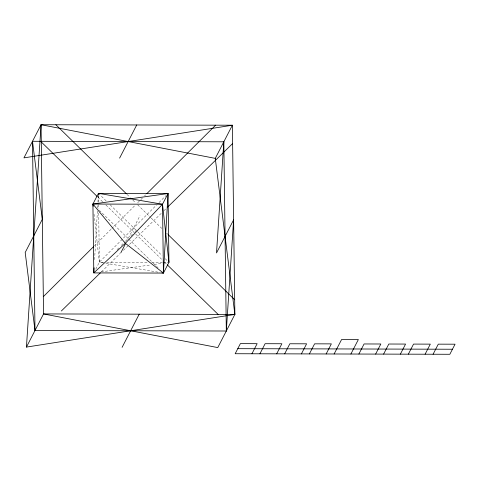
<?xml version="1.0" encoding="UTF-8"?>
<svg xmlns="http://www.w3.org/2000/svg" width="479" height="479" viewBox="0 0 479 479"><rect width="100%" height="100%" fill="white"/><g stroke="black" fill="none" stroke-linecap="round" stroke-linejoin="round"><path stroke-width="0.36" stroke-dasharray="2.4 1.8" d="M94.585 259.63L97.417 210.999M97.584 208.06L97.758 205.12M97.932 202.174L98.315 195.558M95.764 269.126L99.351 262.181L156.411 205.15M128.384 238.141L140.024 215.598M159.052 202.509L165.92 195.648M117.062 249.673L119.175 247.559M121.289 245.446L124.989 241.745M125.516 241.218L128.162 238.578M130.803 235.937L132.917 233.824M135.03 231.71L137.144 229.597M94.465 245.769L111.332 228.974M111.858 228.447L135.569 204.844M137.683 202.743L140.335 200.102M140.868 199.575L142.455 197.995M144.574 195.881L145.634 194.827M101.512 271.737L120.235 253.433M123.444 250.289L161.788 212.802M163.92 210.718L166.584 208.114M101.189 271.88L150.562 264.947M154.238 264.426L162.327 263.294M163.058 263.187L167.47 262.57M103.841 262.193L99.351 262.181L93.992 213.718M106.835 262.199L147.987 262.306M151.729 262.318L162.207 262.342M162.956 262.348L167.446 262.36M102.997 262.797L99.351 262.181L98.698 212.802M105.913 263.294L159.788 272.443M97.872 197.15L102.674 201.833M105.877 204.958L135.222 233.572M135.755 234.093L162.489 260.157M164.626 262.241L166.231 263.809M127.001 194.378L130.21 197.516M132.881 200.132L135.557 202.749M137.665 204.814L150.681 217.556M151.202 218.065L161.782 228.423M166.572 233.111L167.638 234.153M98.44 193.354L106.452 201.198M110.194 204.856L137.431 231.519M137.964 232.04L161.998 255.564M165.201 258.702L168.943 262.36M99.333 210.323L128.174 238.554M128.707 239.075L155.944 265.743M156.477 266.264L158.082 267.833M98.47 195.6L98.584 203.826M98.59 204.575L98.65 209.066"/><path stroke-width="0.72" d="M93.171 206.281L92.92 204.048L168.033 193.534L163.423 273.06L93.806 272.916L92.92 204.048L98.44 193.354L168.033 193.534L168.943 262.36L163.423 273.06L161.968 272.814M94.112 267.749L93.806 272.916L125.324 243.296L162.513 204.24L168.033 193.534M98.357 194.821L98.44 193.354L162.513 204.24L168.943 262.36M26.441 347.089L41.062 124.72L232.381 125.217L234.872 314.434L217.759 347.586L43.553 313.931L26.441 347.089L234.872 314.434L215.269 158.375L232.381 125.217L23.95 157.872L41.062 124.72L215.269 158.375M223.825 141.796L216.514 252.978L233.626 219.825L226.316 331.007L34.997 330.51L25.195 252.481L42.308 219.322L32.506 141.293L223.825 141.796L226.316 331.007M127.103 141.712L127.276 141.377M119.606 158.124L136.719 124.965M120.858 252.732L125.648 243.446M122.103 347.335L139.215 314.182M251.93 353.765L257.139 343.677L240.38 343.635L235.171 353.724L449.847 354.28L455.05 344.197L438.291 344.156L433.088 354.238M259.911 353.783L265.115 343.7L281.874 343.742L276.67 353.831M284.652 353.849L289.855 343.766L306.614 343.808L301.411 353.891M309.392 353.915L314.595 343.832L331.354 343.874L326.151 353.957M334.126 353.981L341.605 339.497L358.364 339.539L350.885 354.023M358.867 354.047L364.076 343.958L380.835 344L375.626 354.089M383.607 354.107L388.81 344.024L405.569 344.066L400.366 354.155M408.348 354.173L413.551 344.09L430.31 344.132L425.107 354.215M43.326 296.663L93.411 246.817M146.7 193.773L215.61 125.175M61.39 310.961L100.44 272.785M167.65 207.078L232.62 143.55M234.872 314.434L43.553 313.931L41.062 124.72M237.776 348.676L452.445 349.239M41.29 141.982L97.333 196.629M167.303 264.851L218.107 314.386M55.875 124.756L126.462 193.851M168.171 234.674L234.68 299.782M32.506 141.293L34.997 330.51M162.513 204.24L92.92 204.048L125.324 243.296L163.423 273.06L162.513 204.24"/></g></svg>
